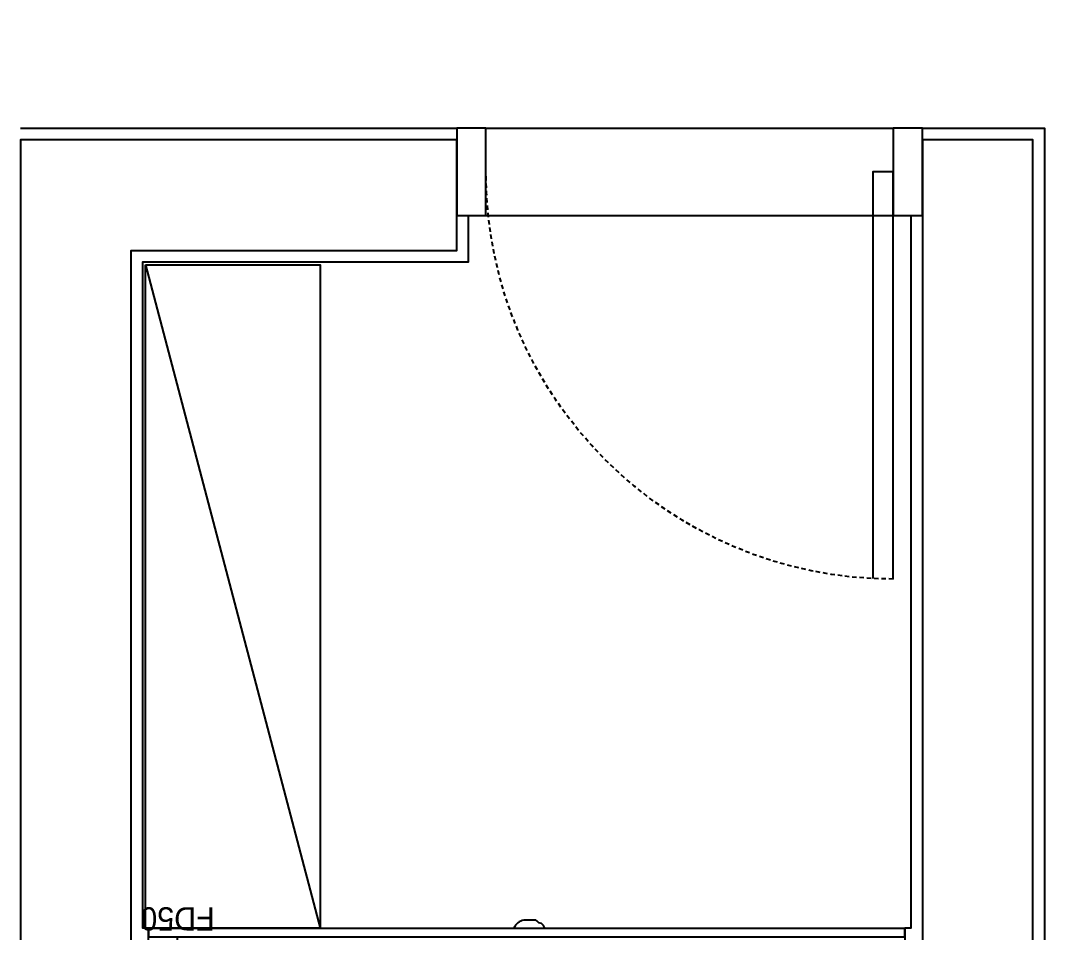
# Model space of a CAD drawing. Header units: millimetres. Extents: x -26983 to 60590, y 825 to 42375.
# Drawn here: x 59866.35 to 59900.78, y 17382.42 to 17413.08 of the extents above; entities that cross this region are included whole.
import ezdxf

# ---------------------------------------------------------------- set-up
doc = ezdxf.new("R2010")
doc.units = ezdxf.units.MM
doc.header["$LTSCALE"] = 100
doc.header["$MEASUREMENT"] = 0
doc.linetypes.add('-HID', pattern=[2.5, 1.5, -1])
doc.linetypes.add('A0-000 XR 평면도$0$HID', pattern=[2.5, 1.5, -1])
doc.layers.get('0').update_dxf_attribs({"linetype": 'CONTINUOUS'})
doc.layers.get('Defpoints').update_dxf_attribs({"color": 171, "linetype": 'CONTINUOUS'})
for name, color, linetype in [('A0-000 XR 평면도$0$DOOR', 4, 'CONTINUOUS'), ('A0-000 XR 평면도$0$DOOR(OPEN ELE)', 5, 'CONTINUOUS'), ('ELE9', 9, 'CONTINUOUS'), ('TOI', 12, 'CONTINUOUS')]:
    doc.layers.add(name, color=color, linetype=linetype)
doc.styles.add('SID', font='')
doc.styles.get('SID').set_extended_font_data('Dotum')

# ---------------------------------------------------------------- blocks, each defined once
blk = doc.blocks.new('A$C70181699')
at = {"layer": 'TOI', "linetype": '-HID', "ltscale": 0.05}
for p, q in [((67.4, 59.7), (67.4, 159.7)), ((117.4, 109.7), (17.4, 109.7))]:
    blk.add_line(p, q, dxfattribs=at)
at = {"layer": 'TOI', "linetype": '-HID', "ltscale": 0.01}
for points in [[(107.4, 69.7), (27.4, 69.7), (27.4, 149.7), (107.4, 149.7)], [(102.4, 74.7), (32.4, 74.7), (32.4, 144.7), (102.4, 144.7)]]:
    blk.add_lwpolyline(points, close=True, dxfattribs=at)
for radius in [25, 22.5]:
    blk.add_circle((67.4, 109.7), radius, dxfattribs=at)
at = {"layer": 'Defpoints', "style": 'SID'}
blk.add_text('FD50', height=40, dxfattribs=at).set_placement((2.8, 8.9))
blk = doc.blocks.new('A0-000 XR 평면도$0$A$C5E8D039A')
at = {"layer": 'A0-000 XR 평면도$0$DOOR'}
for points in [[(-25, 750), (-25, 800), (125, 800), (125, 750)], [(-25, 0), (-25, 50), (125, 50), (125, 0)]]:
    blk.add_lwpolyline(points, close=True, dxfattribs=at)
blk.add_lwpolyline([(750, 50), (50, 50), (50, 85), (749.2, 85)], dxfattribs=at)
at = {"layer": 'A0-000 XR 평면도$0$DOOR(OPEN ELE)', "linetype": 'A0-000 XR 평면도$0$HID', "ltscale": 0.05}
blk.add_arc((50, 50), 700, 0, 90, dxfattribs=at)
blk = doc.blocks.new('B2FF')
at = {"layer": 'ELE9', "color": 253, "ltscale": 0.1}
for points in [[(37339374.7, 549896.3), (37339374.7, 548251.3), (37347569.7, 548251.3), (37347569.7, 550811.3), (37347379.7, 550811.3), (37347379.7, 548441.3), (37346019.7, 548441.3), (37346019.7, 550621.3), (37346579.7, 550621.3), (37346579.7, 550811.3), (37345829.7, 550811.3), (37345829.7, 548441.3), (37344469.7, 548441.3), (37344469.7, 550621.3), (37345029.7, 550621.3), (37345029.7, 550811.3), (37344469.7, 550811.3), (37344469.7, 551016.3), (37344279.7, 551016.3), (37344279.7, 548441.3), (37339564.7, 548441.3), (37339564.7, 549896.3), (37339374.7, 549896.3)], [(37345829.7, 550831.3), (37346579.7, 550831.3)], [(37346629.7, 550831.3), (37347329.7, 550831.3)], [(37347379.7, 550831.3), (37347589.7, 550831.3), (37347589.7, 548251.3), (37347569.7, 548251.3)], [(37347359.7, 550681.3), (37347359.7, 549456.3), (37347349.7, 549456.3), (37347349.7, 548471.3), (37346049.7, 548471.3), (37346049.7, 549456.3), (37346039.7, 549456.3), (37346039.7, 550601.3), (37346599.7, 550601.3), (37346599.7, 550681.3)], [(37346629.7, 550681.3), (37347329.7, 550681.3)], [(37346044.7, 550596.3), (37346344.7, 549456.3)], [(37346049.7, 549456.3), (37347349.7, 549456.3)], [(37346049.7, 549456.3), (37346049.7, 549441.3), (37347349.7, 549441.3), (37347349.7, 549456.3)]]:
    blk.add_lwpolyline(points, dxfattribs=at)
blk.add_lwpolyline([(37346044.7, 550596.3), (37346344.7, 550596.3), (37346344.7, 549456.3), (37346044.7, 549456.3)], close=True, dxfattribs=at)
blk.add_lwpolyline([(37346730.8, 549456.3, 0.106445), (37346725.1, 549464.5, -0.296117), (37346717.4, 549469.2, 0.043036), (37346713.5, 549470.3), (37346695, 549470.3, 0.249566), (37346677.8, 549456.3)], format="xyb", close=True, dxfattribs=at)
at = {"layer": 'ELE9', "color": 253, "ltscale": 0.1, "xscale": -1, "rotation": 90}
blk.add_blockref('A0-000 XR 평면도$0$A$C5E8D039A', (37347379.7, 550806.3), dxfattribs=at)
at = {"layer": 'ELE9', "color": 253, "ltscale": 0.1, "rotation": 180}
blk.add_blockref('A$C70181699', (37346166.4, 549501.2), dxfattribs=at)

msp = doc.modelspace()

# ---------------------------------------------------------------- block references
at = {"xscale": 0.01956471256889679, "yscale": 0.01956471256889679, "zscale": 0.01956471256889679}
msp.add_blockref('B2FF', (-670794.073, 6632.608), dxfattribs=at)

doc.saveas('drawing.dxf')
